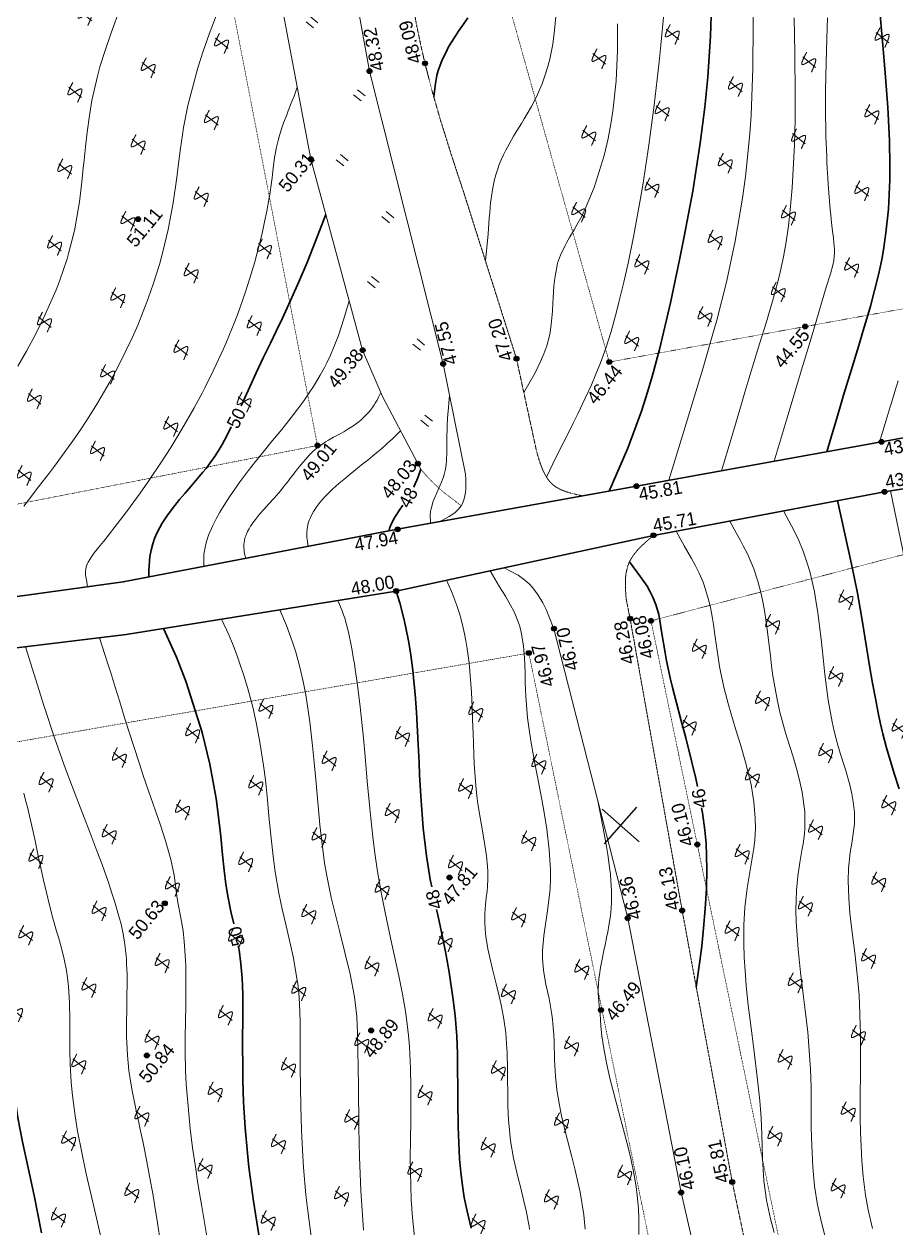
# Model space of a CAD drawing. Header units: millimetres. Extents: x -2893842 to -949497, y -1203244 to 262218.
# Drawn here: x -2200025 to -2146808, y -329815 to -256348 of the extents above; entities that cross this region are included whole.
import ezdxf

# ---------------------------------------------------------------- set-up
doc = ezdxf.new("R2010")
doc.units = ezdxf.units.MM
doc.linetypes.add('g5_05x2', pattern=[3.5, 2.5, -1])
doc.linetypes.add('g5_366', pattern=[0.85, 0.1, -0.75])
doc.layers.get('0').update_dxf_attribs({"lineweight": 5})
for name, color, linetype in [('!!!_ Размеры', 7, 'Continuous'), ('02_сетка', 253, 'Continuous'), ('10_Границы покрытий и угодий', 253, 'Continuous'), ('12_Рельеф', 253, 'Continuous'), ('13_Растительность', 253, 'Continuous'), ('19_Горизонтали', 253, 'Continuous'), ('61_Отметки высоты поверхности', 253, 'Continuous')]:
    doc.layers.add(name, color=color, linetype=linetype)
doc.styles.add('LIKE17', font='d431.shx')
doc.styles.add('LIKE36', font='pragmai.shx')
doc.linetypes.add('g5_085a', pattern='A,0.001,[19,GUGK_2005.shx,S=1,R=180,X=0,Y=0],0.5,[18,GUGK_2005.shx,S=6,R=180,X=0,Y=0],0.5', length=1.001)

# ---------------------------------------------------------------- blocks, each defined once
blk = doc.blocks.new('g5_330')
blk.add_hatch(color=0).paths.add_polyline_path([(-0.15, 0, 1), (0.15, 0, 1)])
at = {"color": 0}
blk.add_circle((0, 0), 0.15, dxfattribs=at)
blk = doc.blocks.new('g5_411')
at = {"color": 0, "linetype": 'Continuous', "lineweight": 15}
for points in [[(0.375, 1), (0.365, 0.998), (0.355, 0.996), (0.346, 0.994), (0.336, 0.991), (0.326, 0.989), (0.316, 0.987), (0.307, 0.985), (0.297, 0.983), (0.287, 0.981), (0.277, 0.979), (0.268, 0.976), (0.258, 0.974), (0.248, 0.972), (0.238, 0.97), (0.228, 0.968), (0.219, 0.966), (0.209, 0.963), (0.199, 0.961), (0.189, 0.959), (0.18, 0.957), (0.17, 0.955), (0.16, 0.952), (0.15, 0.95), (0.141, 0.948), (0.131, 0.946), (0.121, 0.943), (0.111, 0.941), (0.102, 0.939), (0.092, 0.937), (0.082, 0.934), (0.073, 0.932), (0.063, 0.93), (0.053, 0.927), (0.043, 0.925), (0.034, 0.923), (0.024, 0.92), (0.014, 0.918), (0.005, 0.915), (-0.005, 0.913), (-0.015, 0.911), (-0.025, 0.908), (-0.034, 0.906), (-0.044, 0.903), (-0.054, 0.901), (-0.063, 0.898), (-0.073, 0.895), (-0.083, 0.893), (-0.092, 0.89), (-0.102, 0.887), (-0.111, 0.885), (-0.121, 0.882), (-0.131, 0.879), (-0.14, 0.876), (-0.15, 0.873), (-0.159, 0.87), (-0.169, 0.867), (-0.178, 0.864), (-0.188, 0.861), (-0.197, 0.858), (-0.207, 0.855), (-0.216, 0.852), (-0.226, 0.849), (-0.235, 0.845), (-0.245, 0.842), (-0.254, 0.838), (-0.263, 0.834), (-0.272, 0.831), (-0.282, 0.827), (-0.291, 0.823), (-0.3, 0.818), (-0.309, 0.814), (-0.318, 0.809), (-0.327, 0.805), (-0.335, 0.799), (-0.344, 0.794), (-0.352, 0.788), (-0.36, 0.782), (-0.367, 0.775), (-0.374, 0.768), (-0.379, 0.76), (-0.383, 0.75), (-0.385, 0.741), (-0.384, 0.731), (-0.38, 0.721), (-0.375, 0.713), (-0.369, 0.705), (-0.361, 0.698), (-0.354, 0.692), (-0.346, 0.686), (-0.337, 0.681), (-0.329, 0.675), (-0.32, 0.67), (-0.312, 0.665), (-0.303, 0.661), (-0.294, 0.656), (-0.285, 0.652), (-0.276, 0.647), (-0.267, 0.643), (-0.258, 0.639), (-0.249, 0.635), (-0.239, 0.631), (-0.23, 0.627), (-0.221, 0.623), (-0.212, 0.619), (-0.202, 0.616), (-0.193, 0.612), (-0.184, 0.608), (-0.174, 0.605), (-0.165, 0.601), (-0.156, 0.597), (-0.146, 0.594), (-0.137, 0.59), (-0.128, 0.587), (-0.118, 0.584), (-0.109, 0.58), (-0.099, 0.577), (-0.09, 0.573), (-0.081, 0.57), (-0.071, 0.567), (-0.062, 0.563), (-0.052, 0.56), (-0.043, 0.556), (-0.034, 0.553), (-0.024, 0.55), (-0.015, 0.546), (-0.005, 0.543), (0.004, 0.54), (0.013, 0.536), (0.023, 0.533), (0.032, 0.53), (0.042, 0.526), (0.051, 0.523), (0.061, 0.519), (0.07, 0.516), (0.079, 0.513), (0.089, 0.509), (0.098, 0.506), (0.108, 0.502), (0.117, 0.499), (0.126, 0.495), (0.136, 0.492), (0.145, 0.488), (0.154, 0.485), (0.164, 0.481), (0.173, 0.477), (0.182, 0.474), (0.191, 0.47), (0.201, 0.466), (0.21, 0.462), (0.219, 0.458), (0.228, 0.454), (0.238, 0.45), (0.247, 0.446), (0.256, 0.442), (0.265, 0.438), (0.274, 0.433), (0.283, 0.429), (0.292, 0.425), (0.301, 0.42), (0.309, 0.415), (0.318, 0.41), (0.327, 0.405), (0.335, 0.4), (0.343, 0.394), (0.351, 0.388), (0.359, 0.382), (0.367, 0.375), (0.374, 0.368), (0.38, 0.36), (0.385, 0.352), (0.39, 0.343), (0.392, 0.333), (0.392, 0.323), (0.391, 0.313), (0.387, 0.304), (0.382, 0.295), (0.377, 0.287), (0.37, 0.279), (0.363, 0.272), (0.356, 0.266), (0.348, 0.259), (0.34, 0.253), (0.332, 0.248), (0.323, 0.242), (0.315, 0.237), (0.306, 0.232), (0.298, 0.227), (0.289, 0.222), (0.28, 0.217), (0.271, 0.213), (0.262, 0.208), (0.253, 0.204), (0.244, 0.2), (0.235, 0.196), (0.226, 0.192), (0.217, 0.188), (0.207, 0.184), (0.198, 0.18), (0.189, 0.176), (0.179, 0.173), (0.17, 0.169), (0.161, 0.165), (0.151, 0.162), (0.142, 0.158), (0.133, 0.155), (0.123, 0.151), (0.114, 0.148), (0.105, 0.145), (0.095, 0.141), (0.086, 0.138), (0.076, 0.135), (0.067, 0.132), (0.057, 0.129), (0.048, 0.125), (0.038, 0.122), (0.029, 0.119), (0.019, 0.116), (0.01, 0.113), (0, 0.11), (-0.009, 0.107), (-0.019, 0.104), (-0.028, 0.101), (-0.038, 0.098), (-0.048, 0.095), (-0.057, 0.092), (-0.067, 0.089), (-0.076, 0.086), (-0.086, 0.083), (-0.095, 0.08), (-0.105, 0.078), (-0.115, 0.075), (-0.124, 0.072), (-0.134, 0.069), (-0.143, 0.066), (-0.153, 0.063), (-0.162, 0.061), (-0.172, 0.058), (-0.182, 0.055), (-0.191, 0.052), (-0.201, 0.049), (-0.21, 0.047), (-0.22, 0.044), (-0.23, 0.041), (-0.239, 0.038), (-0.249, 0.036), (-0.259, 0.033), (-0.268, 0.03), (-0.278, 0.027), (-0.287, 0.025), (-0.297, 0.022), (-0.307, 0.019), (-0.316, 0.017), (-0.326, 0.014), (-0.336, 0.011), (-0.345, 0.008), (-0.355, 0.006), (-0.364, 0.003), (-0.374, 0), (-0.375, 0)], [(0, 1), (0, 0)]]:
    blk.add_lwpolyline(points, dxfattribs=at)
blk = doc.blocks.new('g5_401')
at = {"color": 0, "lineweight": 20}
for points in [[(-0.2, 0), (-0.2, 0.6)], [(0.2, 0), (0.2, 0.6)]]:
    blk.add_lwpolyline(points, dxfattribs=at)
blk = doc.blocks.new('Топо_07.04.17')
at = {"layer": '02_сетка', "color": 7, "linetype": 'Continuous'}
for p, q in [((-256857, -165610), (-254636, -163594)), ((-254738, -165712), (-256755, -163491))]:
    blk.add_line(p, q, dxfattribs=at)
at = {"layer": '10_Границы покрытий и угодий', "color": 7, "linetype": 'Continuous', "lineweight": 30}
for points in [[(-221660, -145466), (-237451, -146183), (-251763, -147237), (-267753, -148841), (-284436, -149626), (-292712, -149691), (-318479, -151835), (-337097, -153294), (-337907, -153255), (-338742, -153196), (-339329, -153132), (-340019, -153016), (-340564, -152883), (-341045, -152722), (-341535, -152504), (-342009, -152222), (-342342, -151969), (-342798, -151537), (-343180, -151082), (-343568, -150515), (-343947, -149824), (-344269, -149079), (-344514, -148351)], [(-221876, -142103), (-237298, -143130), (-252464, -144134), (-267241, -145108), (-284245, -146411), (-293315, -146618)]]:
    blk.add_lwpolyline(points, dxfattribs=at)
at = {"layer": '10_Границы покрытий и угодий', "linetype": 'g5_05x2', "lineweight": 20}
for points in [[(-262761, -112739), (-262608, -114858), (-262484, -116130), (-262379, -117041), (-262138, -118762), (-261846, -120500), (-261381, -122914), (-260959, -124920), (-258861, -135576), (-258275, -141378), (-258136, -142107), (-258036, -142493), (-257930, -142801), (-257810, -143064), (-257600, -143384), (-257375, -143612), (-257072, -143826), (-256779, -143981), (-256485, -144108), (-256132, -144239), (-255797, -144353)], [(-251763, -147237), (-252252, -147566), (-252618, -147837), (-252854, -148035), (-253121, -148299), (-253382, -148631), (-253543, -148918), (-253706, -149394), (-253776, -149742), (-253827, -150185), (-253862, -150882), (-253759, -152123), (-252609, -170178), (-251437, -186988), (-249670, -205351), (-248135, -223214), (-246513, -240591)]]:
    blk.add_lwpolyline(points, dxfattribs=at)
at = {"layer": '10_Границы покрытий и угодий', "linetype": 'g5_366', "lineweight": 20}
for points in [[(-253256, -136421), (-257289, -111615), (-257226, -84968), (-249683, -84247), (-251516, -65183), (-261796, -65589), (-262936, -17292), (-244466, -16022), (-244810, -12981), (-203656, -10152), (-197276, -107357), (-175782, -131278)], [(-345657, -36828), (-325744, -34244), (-300435, -54263), (-277517, -63033), (-271528, -139475), (-337307, -144745)], [(-174336, -145933), (-156083, -149688), (-154733, -291240), (-240042, -288547), (-252506, -152400), (-201799, -145066)]]:
    blk.add_lwpolyline(points, close=True, dxfattribs=at)
at = {"layer": '10_Границы покрытий и угодий', "linetype": 'Continuous', "lineweight": 20}
for points in [[(-269420, -59242), (-269018, -80769), (-267050, -98520), (-265796, -117128), (-263341, -135383), (-262736, -142225), (-262762, -142555), (-262791, -142840), (-262834, -143137), (-262876, -143346), (-262931, -143549), (-262988, -143710), (-263099, -143942), (-263223, -144122), (-263402, -144305), (-263516, -144394), (-263645, -144481), (-263792, -144566), (-264031, -144683), (-264313, -144801), (-264507, -144875), (-264683, -144940)], [(-261041, -148167), (-260676, -148415), (-260255, -148724), (-259962, -148973), (-259642, -149312), (-259444, -149578), (-259164, -150060), (-258941, -150567), (-258791, -150987), (-258661, -151409), (-258443, -152210), (-255963, -170274), (-254610, -187271), (-252556, -205356), (-251016, -223339), (-249430, -240376), (-247979, -257793)]]:
    blk.add_lwpolyline(points, dxfattribs=at)
at = {"layer": '10_Границы покрытий и угодий', "linetype": 'g5_366', "lineweight": 20}
blk.add_lwpolyline([(-265423, -141622), (-265068, -142154), (-264752, -142549), (-264224, -143151), (-263755, -143593), (-263223, -144122)], dxfattribs=at)
at = {"layer": '10_Границы покрытий и угодий', "color": 7, "linetype": 'g5_366', "lineweight": 20}
blk.add_lwpolyline([(-330321, -287849), (-350719, -184339), (-335483, -157948), (-260135, -153513), (-248052, -288537)], close=True, dxfattribs=at)
at = {"layer": '12_Рельеф', "linetype": 'g5_085a', "lineweight": 20}
blk.add_lwpolyline([(-265423, -141622), (-267249, -136947), (-268132, -133999), (-269958, -122061), (-271165, -105647), (-272491, -89138), (-273580, -74040), (-274668, -58052), (-275000, -57060), (-275567, -56155), (-276355, -55260), (-277637, -54400)], dxfattribs=at)
at = {"layer": '19_Горизонтали', "linetype": 'Continuous', "lineweight": 20}
for points in [[(-237428, -143139), (-236870, -141847), (-236528, -141065), (-236400, -140773), (-236138, -140175), (-235862, -139544)], [(-247192, -143785), (-246398, -141920), (-245525, -139865), (-245235, -139182), (-244901, -138404), (-244599, -137702), (-243982, -136287), (-243472, -135129), (-242929, -133861), (-242502, -132788), (-242266, -132142), (-241966, -131232), (-241708, -130355), (-241455, -129387), (-241236, -128445), (-240965, -127118), (-240532, -124529), (-240323, -122991), (-240150, -121546), (-239879, -118921), (-239681, -116812)], [(-237647, -117044), (-237844, -118319), (-238049, -119743), (-238273, -121471), (-238385, -122443), (-238562, -124241), (-238625, -125017), (-238657, -125456), (-238681, -125802), (-238704, -126182), (-238736, -126762), (-238754, -127143), (-238775, -127666), (-238791, -128178), (-238803, -128689), (-238808, -129046), (-238813, -129689), (-238811, -130161), (-238809, -130428), (-238811, -130754), (-238816, -130924), (-238827, -131126), (-238851, -131364), (-238887, -131593), (-238936, -131807), (-239024, -132080), (-239235, -132584), (-239577, -133376), (-240407, -135305), (-240939, -136548), (-241739, -138420), (-242766, -140827), (-243937, -143569)], [(-257855, -142966), (-257120, -141814), (-256607, -141027), (-256321, -140590), (-255855, -139872), (-255495, -139310), (-254961, -138454), (-254495, -137673), (-254153, -137071), (-253794, -136405), (-253375, -135561), (-252935, -134578), (-252475, -133435), (-252254, -132853), (-251828, -131686), (-251436, -130556), (-250922, -128988), (-250266, -126826), (-250007, -125921), (-249682, -124740), (-249369, -123551), (-248773, -121155), (-248175, -118561), (-247953, -117554), (-247552, -115677)], [(-241994, -114805), (-242216, -116940), (-242530, -119595), (-242961, -122440), (-243161, -123522), (-243543, -125344), (-243722, -126109), (-244048, -127403), (-244782, -129954), (-244782, -129954), (-245595, -132379), (-246444, -134612), (-246884, -135697), (-247638, -137485), (-248915, -140430), (-250447, -144000)], [(-260068, -129442), (-259840, -128414), (-259726, -127829), (-259543, -126849), (-259482, -126544), (-259415, -126222), (-259353, -125942), (-259264, -125577), (-259156, -125181), (-258982, -124643), (-258850, -124297), (-258696, -123944), (-258567, -123685), (-258421, -123418), (-258243, -123122), (-258069, -122855), (-257833, -122515), (-257504, -122071), (-257267, -121762), (-256947, -121352), (-256744, -121090), (-256519, -120796), (-256222, -120392), (-255879, -119885), (-255420, -119090), (-255162, -118563), (-254954, -118081), (-254786, -117643), (-254618, -117150), (-254499, -116760), (-254327, -116109), (-254116, -115116)], [(-250433, -115962), (-250617, -117576), (-250911, -119414), (-251312, -121234), (-251517, -121993), (-251786, -122864), (-252144, -123868), (-252974, -125735), (-253581, -126829), (-253925, -127376), (-254273, -127885), (-254470, -128156), (-254780, -128566), (-255031, -128903), (-255139, -129054), (-255486, -129609), (-255707, -130080), (-255986, -130955), (-256094, -131435), (-256221, -132131), (-256276, -132465), (-256358, -132945), (-256393, -133138), (-256516, -133735), (-256640, -134209), (-256680, -134341), (-256936, -135013), (-257164, -135479), (-257416, -135924), (-257828, -136559), (-258649, -137675)], [(-280702, -112027), (-280999, -112608), (-281210, -113033), (-281694, -114052), (-282118, -115022), (-282337, -115570), (-282838, -117010), (-283091, -117893), (-283341, -118884), (-283543, -119763), (-283720, -120567), (-283819, -121022), (-283965, -121683), (-284128, -122388), (-284293, -123060), (-284542, -123978), (-284753, -124664), (-284864, -124993), (-285298, -126128), (-285427, -126432), (-285765, -127167), (-286155, -127942), (-286310, -128232), (-286804, -129105), (-287133, -129650), (-287312, -129936), (-287773, -130647), (-288044, -131050), (-288354, -131500), (-288534, -131755), (-289146, -132601)], [(-289744, -141138), (-289459, -140817), (-288731, -140057), (-287973, -139286), (-287616, -138914), (-287120, -138384), (-286442, -137634), (-285845, -136946), (-285349, -136353), (-284699, -135542), (-284236, -134937), (-283715, -134228), (-283176, -133458), (-282491, -132417), (-282006, -131629), (-281601, -130935), (-280989, -129807), (-280749, -129335), (-280377, -128564), (-279868, -127413), (-279566, -126665), (-279091, -125356), (-278601, -123761), (-278215, -122262), (-278050, -121575), (-277789, -120503), (-277584, -119713), (-277462, -119275), (-277051, -117971), (-276177, -115743), (-275743, -114781), (-275266, -113790), (-274563, -112408)], [(-270285, -117606), (-270545, -118127), (-270692, -118410), (-270759, -118537), (-270994, -118977), (-271117, -119211), (-271334, -119632), (-271500, -119969), (-271704, -120420), (-271819, -120700), (-271993, -121189), (-272032, -121316), (-272145, -121724), (-272338, -122529), (-272434, -122927), (-272544, -123358), (-272658, -123780), (-272752, -124115), (-272989, -124912), (-273193, -125548), (-273357, -126036), (-273482, -126392), (-274058, -127897), (-274471, -128873), (-274854, -129717), (-275488, -131007), (-275688, -131391), (-276383, -132654), (-276564, -132967), (-277283, -134154), (-277938, -135165), (-278170, -135511), (-278743, -136335), (-279640, -137557), (-280438, -138582), (-281090, -139384), (-282066, -140528), (-282618, -141150), (-283574, -142188), (-284187, -142829), (-284910, -143565), (-285032, -143687), (-285173, -143827), (-285394, -144045), (-285595, -144242), (-285800, -144446), (-285951, -144605), (-286054, -144723), (-286126, -144812), (-286240, -144970), (-286288, -145048), (-286387, -145249), (-286433, -145383), (-286459, -145493), (-286472, -145582), (-286481, -145748), (-286480, -145849), (-286469, -146035), (-286444, -146462)], [(-279252, -146029), (-279228, -145772), (-279162, -145297), (-279111, -145077), (-279015, -144766), (-278895, -144466), (-278755, -144171), (-278433, -143613), (-278178, -143227), (-277908, -142850), (-277596, -142440), (-277222, -141979), (-276848, -141546), (-276540, -141205), (-275899, -140531), (-275391, -140020), (-274971, -139607), (-274686, -139330), (-274326, -138981), (-273589, -138262), (-272770, -137437), (-272397, -137043), (-272048, -136662), (-271622, -136172), (-271367, -135864), (-271153, -135594), (-270881, -135233), (-270571, -134793), (-270400, -134534), (-270120, -134081), (-269881, -133666), (-269499, -132941), (-269049, -131981), (-268604, -130913)], [(-267327, -136688), (-267421, -136854), (-267493, -136970), (-267596, -137126), (-267648, -137198), (-267731, -137307), (-267783, -137373), (-267853, -137457), (-267929, -137542), (-268077, -137698), (-268208, -137824), (-268472, -138048), (-268536, -138098), (-268716, -138227), (-268838, -138308), (-269001, -138408), (-269240, -138538), (-269500, -138665), (-269843, -138816), (-270078, -138913), (-270321, -139012), (-270506, -139088), (-270821, -139224), (-271010, -139312), (-271287, -139456), (-271470, -139563), (-271669, -139693), (-271866, -139834), (-272072, -139995), (-272352, -140233), (-272517, -140384), (-272896, -140752), (-273110, -140970), (-273233, -141097), (-273389, -141258), (-273534, -141408), (-273872, -141753), (-274067, -141945), (-274359, -142222), (-274514, -142362), (-274875, -142680), (-275225, -142987), (-275511, -143246), (-275729, -143455), (-275798, -143525), (-275981, -143720), (-276060, -143810), (-276144, -143912), (-276250, -144050), (-276299, -144119), (-276361, -144213), (-276416, -144303), (-276494, -144449), (-276538, -144544), (-276595, -144691), (-276619, -144767), (-276660, -144933), (-276681, -145068), (-276688, -145133), (-276696, -145322), (-276694, -145410), (-276688, -145514), (-276678, -145620), (-276647, -145829)], [(-265201, -144974), (-265196, -144802), (-265177, -144577), (-265162, -144466), (-265118, -144251), (-265073, -144096), (-264961, -143803), (-264917, -143707), (-264800, -143477), (-264621, -143163), (-264489, -142940), (-264356, -142715), (-264267, -142557), (-264180, -142394), (-264103, -142236), (-264047, -142109), (-263983, -141945), (-263931, -141790), (-263855, -141509), (-263811, -141302), (-263778, -141114), (-263747, -140903), (-263714, -140646), (-263662, -140185), (-263642, -140016), (-263613, -139785), (-263563, -139426), (-263526, -139185), (-263446, -138709), (-263366, -138275), (-263330, -138089), (-263264, -137770), (-263224, -137583), (-263169, -137335)], [(-272785, -145533), (-272802, -145238), (-272805, -145091), (-272803, -144991), (-272791, -144816), (-272775, -144683), (-272735, -144473), (-272658, -144216), (-272619, -144116), (-272543, -143952), (-272477, -143828), (-272398, -143696), (-272232, -143457), (-271985, -143163), (-271776, -142947), (-271620, -142799), (-271482, -142677), (-271232, -142469), (-270897, -142213), (-270489, -141924), (-270171, -141711), (-270009, -141606), (-269744, -141436), (-269259, -141131), (-268873, -140890), (-268570, -140700), (-268268, -140509), (-267863, -140243), (-267647, -140096), (-267354, -139890), (-267260, -139822), (-266934, -139577), (-266818, -139488), (-266390, -139146)], [(-237077, -146166), (-236703, -150357)], [(-247037, -146889), (-246727, -147649), (-246524, -148140), (-246389, -148478), (-246193, -149002), (-245909, -149964), (-245752, -150730), (-245640, -151529), (-245602, -151913), (-245557, -152551), (-245532, -153136), (-245517, -153701), (-245506, -154877), (-245504, -155353), (-245498, -155964), (-245485, -156572), (-245468, -157032), (-245393, -158141), (-245315, -158824), (-245225, -159430), (-245108, -160112), (-244946, -160982), (-244826, -161632), (-244702, -162355), (-244597, -163084), (-244522, -163821), (-244497, -164279), (-244498, -165038), (-244556, -165720), (-244606, -166053), (-244669, -166373), (-244819, -166978), (-244894, -167245), (-245140, -168083), (-245356, -168898), (-245528, -169732), (-245628, -170359), (-245702, -170942), (-245769, -171657), (-245847, -173324), (-245856, -174743), (-245840, -176078), (-245827, -177060), (-245823, -178422), (-245913, -180683), (-246008, -181782), (-246173, -183342), (-246261, -184165), (-246330, -184862), (-246456, -186646), (-246475, -187812), (-246424, -188966), (-246372, -189513), (-246283, -190224), (-246120, -191339)], [(-243255, -190776), (-243387, -189613), (-243443, -188703), (-243460, -187544), (-243436, -186593), (-243319, -184840), (-243237, -183988), (-243146, -183152), (-242857, -180763), (-242743, -179797), (-242635, -178792), (-242598, -178417), (-242598, -178417), (-242532, -177646), (-242461, -176535), (-242431, -175664), (-242425, -174684), (-242433, -173943), (-242455, -172520), (-242453, -171503), (-242422, -170579), (-242422, -170579), (-242332, -169507), (-242227, -168781), (-242019, -167819), (-241859, -167255), (-241627, -166409), (-241565, -166112), (-241486, -165428), (-241482, -164760), (-241515, -164270), (-241582, -163712), (-241742, -162760), (-241939, -161730), (-242056, -161069), (-242157, -160353), (-242218, -159774), (-242302, -158427), (-242328, -156844), (-242323, -155829), (-242315, -154679), (-242330, -153066), (-242361, -152306), (-242397, -151775), (-242458, -151133), (-242541, -150496), (-242643, -149908), (-242795, -149220), (-242982, -148555), (-243087, -148236), (-243324, -147602), (-243708, -146643)], [(-249243, -190344), (-249372, -189477), (-249493, -188323), (-249516, -187132), (-249430, -185749), (-249306, -184308), (-249246, -183298), (-249213, -182253), (-249202, -180973), (-249220, -179086), (-249233, -178267), (-249246, -177156), (-249249, -176384), (-249237, -175182), (-249208, -174280), (-249162, -173450), (-249091, -172587), (-248958, -171481), (-248783, -170439), (-248516, -169266), (-248516, -169266), (-248175, -168075), (-247842, -166895), (-247722, -166386), (-247604, -165718), (-247538, -165087), (-247511, -164093), (-247568, -163038), (-247643, -162344), (-247743, -161631), (-247932, -160511), (-248115, -159527), (-248383, -158029), (-248546, -156920), (-248644, -155960), (-248665, -155647), (-248691, -155063), (-248722, -153832), (-248744, -153057), (-248762, -152673), (-248784, -152330), (-248821, -151906), (-248879, -151435), (-248977, -150867), (-249083, -150420), (-249257, -149845), (-249443, -149337), (-249624, -148889), (-249969, -148083), (-250365, -147134)], [(-260686, -188845), (-260667, -187951), (-260737, -186557), (-260789, -186013), (-260886, -185189), (-260999, -184351), (-261142, -183325), (-261250, -182499), (-261329, -181808), (-261390, -181136), (-261439, -180188), (-261437, -179349), (-261379, -178375), (-261279, -177222), (-261249, -176808), (-261226, -176378), (-261216, -175892), (-261220, -175596), (-261289, -174609), (-261376, -173724), (-261431, -172843), (-261416, -172158), (-261356, -171638), (-261177, -170762), (-260879, -169663), (-260773, -169280), (-260537, -168297), (-260470, -167937), (-260385, -167375), (-260322, -166802), (-260254, -165582), (-260261, -164306), (-260300, -163407), (-260359, -162490), (-260425, -161619), (-260541, -160123), (-260614, -158968), (-260642, -158302), (-260658, -157425), (-260620, -156099), (-260558, -155291), (-260502, -154667), (-260463, -154198), (-260434, -153764), (-260413, -153064), (-260459, -152179), (-260517, -151778), (-260591, -151432), (-260749, -150909), (-260910, -150486), (-261163, -149909), (-261455, -149287), (-261905, -148254)], [(-264638, -148528), (-264515, -148902), (-264403, -149259), (-264296, -149635), (-264172, -150136), (-264069, -150646), (-264007, -151011), (-263936, -151543), (-263898, -151911), (-263865, -152337), (-263840, -152830), (-263825, -153705), (-263885, -155500), (-263946, -156415), (-264005, -157182), (-264071, -158001), (-264116, -158572), (-264170, -159317), (-264204, -159861), (-264204, -159861), (-264258, -161181), (-264264, -161805), (-264257, -162301), (-264222, -163147), (-264161, -164092), (-264123, -164737), (-264103, -165250), (-264098, -165511), (-264108, -166168), (-264126, -166475), (-264173, -166929), (-264247, -167385), (-264304, -167657), (-264402, -168064), (-264498, -168463), (-264603, -169016), (-264667, -169591), (-264684, -169910), (-264690, -170252), (-264686, -170537), (-264654, -171163), (-264595, -171803), (-264520, -172423), (-264394, -173355), (-264282, -174208), (-264223, -174749), (-264166, -175534), (-264153, -176383), (-264173, -177032), (-264209, -177614), (-264291, -178554), (-264371, -179336), (-264432, -179926), (-264518, -180835), (-264577, -181702), (-264598, -182296), (-264596, -182968), (-264531, -184037), (-264466, -184667), (-264402, -185195), (-264311, -185901), (-264207, -186711), (-264139, -187316), (-264062, -188267), (-264052, -188477)]]:
    blk.add_lwpolyline(points, dxfattribs=at)
at = {"layer": '19_Горизонтали', "linetype": 'Continuous', "lineweight": 30}
for points in [[(-259457, -114574), (-259782, -114936), (-260124, -115326), (-260369, -115616), (-260832, -116211), (-260941, -116364), (-261345, -117004), (-261619, -117557), (-261738, -117861), (-261883, -118341), (-262076, -119127)], [(-243521, -106727), (-243880, -109251), (-244269, -112572), (-244689, -116122), (-244873, -117363), (-245317, -119821), (-245707, -121633), (-246231, -123784), (-247016, -126634), (-247841, -129333), (-248286, -130710), (-249144, -133256), (-250131, -136002), (-250758, -137600), (-251137, -138503), (-251639, -139625), (-252715, -141773), (-254146, -144244)], [(-240683, -143354), (-240316, -142497), (-239846, -141394), (-239561, -140726), (-239273, -140051), (-238654, -138606), (-238014, -137129), (-237637, -136257), (-237257, -135362), (-237034, -134820), (-236671, -133905), (-236301, -132896), (-235995, -131969), (-235815, -131361), (-235587, -130494), (-235276, -129065), (-234990, -127310), (-234883, -126449), (-234735, -124918), (-234608, -122907), (-234537, -121057), (-234498, -119567), (-234467, -118159), (-234433, -116772)], [(-275889, -136545), (-275737, -136290), (-275234, -135445), (-274749, -134654), (-274183, -133747), (-273674, -132941), (-273241, -132252), (-272776, -131508), (-272059, -130331), (-271524, -129418), (-270895, -128297), (-270232, -127070), (-269428, -125524)], [(-282667, -146291), (-282617, -145898), (-282574, -145635), (-282509, -145307), (-282448, -145054), (-282338, -144686), (-282187, -144296), (-282043, -143997), (-281842, -143646), (-281655, -143363), (-281475, -143120), (-281150, -142724), (-281037, -142597), (-280590, -142127), (-280257, -141802), (-279899, -141465), (-279625, -141212), (-279376, -140983), (-279025, -140657), (-278655, -140303), (-278444, -140093), (-278154, -139792), (-277846, -139447), (-277594, -139141), (-277377, -138861), (-277294, -138749), (-276948, -138258), (-276625, -137755)], [(-265975, -142659), (-265939, -142603), (-265855, -142466), (-265738, -142262), (-265630, -142063), (-265423, -141622)], [(-267793, -145151), (-267720, -144999), (-267614, -144787), (-267509, -144614), (-267372, -144417), (-267239, -144246), (-267014, -143978), (-266758, -143688)], [(-238607, -164289), (-238806, -163339), (-239097, -161712), (-239216, -160848), (-239296, -160147), (-239357, -159541), (-239423, -158758), (-239496, -157700), (-239555, -156635), (-239661, -154448), (-239707, -153566), (-239798, -152142), (-239870, -151227), (-239948, -150335), (-240359, -146397)], [(-250821, -162764), (-250871, -162264), (-251005, -161167), (-251207, -159736), (-251378, -158586), (-251529, -157542), (-251656, -156589), (-251729, -155979), (-251835, -154925), (-251873, -154430), (-251935, -153120), (-251963, -152443), (-251995, -152059), (-252080, -151512), (-252080, -151512), (-252225, -150982), (-252369, -150597), (-252509, -150278), (-252830, -149655), (-253409, -148679)]]:
    blk.add_lwpolyline(points, dxfattribs=at)
at = {"layer": '19_Горизонтали', "color": 252, "linetype": 'Continuous', "lineweight": 20}
for points in [[(-271080, -188124), (-271081, -186935), (-271033, -185850), (-270889, -184150), (-270788, -183239), (-270670, -182285), (-270502, -180969), (-270340, -179655), (-270265, -178974), (-270162, -177888), (-270079, -176554), (-270060, -175875), (-270060, -175178), (-270083, -174372), (-270146, -173319), (-270240, -172199), (-270438, -170229), (-270635, -168254), (-270728, -167127), (-270809, -165711), (-270844, -164581), (-270855, -163585), (-270852, -162430), (-270845, -161819), (-270812, -160169), (-270776, -158667), (-270752, -157545), (-270733, -155606), (-270750, -154113), (-270774, -153310), (-270788, -152970), (-270809, -152555), (-270833, -152140), (-270871, -151606), (-270896, -151327), (-270929, -151009), (-270980, -150612), (-271059, -150133), (-271103, -149915), (-271160, -149663), (-271349, -149010)], [(-290620, -149675), (-289893, -153428), (-289495, -155381), (-289040, -157338), (-288556, -159220), (-288234, -160436), (-287993, -161348), (-287689, -162530), (-287475, -163403), (-287378, -163815), (-287229, -164471), (-287061, -165262), (-286963, -165762), (-286793, -166724), (-286743, -167071), (-286678, -167641), (-286642, -168247), (-286643, -169104), (-286651, -169301), (-286669, -169629), (-286712, -170192), (-286771, -170766), (-286873, -171605), (-286873, -171605), (-286954, -172228), (-287085, -173244), (-287148, -173802), (-287175, -174077), (-287199, -174340), (-287230, -174767), (-287248, -175117), (-287257, -175403), (-287260, -175593), (-287259, -176088), (-287244, -176587), (-287231, -176863), (-287201, -177339), (-287127, -178233), (-287075, -178775), (-287032, -179200), (-286978, -179729), (-286908, -180457), (-286852, -181078), (-286733, -182626), (-286659, -183814), (-286629, -184369), (-286579, -185505), (-286550, -186332)], [(-283651, -187054), (-283783, -184816), (-283854, -183402), (-283895, -182380), (-283928, -181195), (-283941, -180005), (-283906, -177967), (-283876, -177293), (-283825, -176466), (-283723, -175308), (-283617, -174384), (-283505, -173528), (-283362, -172467), (-283282, -171849), (-283155, -170764), (-283095, -170115), (-283049, -169462), (-283018, -168624), (-283021, -167981), (-283061, -167177), (-283148, -166216), (-283155, -165675), (-283178, -164537), (-283272, -163570), (-283458, -162403), (-283658, -161417), (-283863, -160512), (-284156, -159248), (-284370, -158279), (-284521, -157561), (-284753, -156409), (-285068, -154777), (-285282, -153647), (-285456, -152727), (-285615, -151899), (-285750, -151214), (-286073, -149639)], [(-277340, -187568), (-277386, -185822), (-277386, -184823), (-277342, -183157), (-277289, -182099), (-277206, -180868), (-277088, -179450), (-276851, -177062), (-276735, -175995), (-276662, -175343), (-276550, -174305), (-276496, -173723), (-276435, -172791), (-276421, -172151), (-276509, -170389), (-276594, -169575), (-276739, -168387), (-276864, -167341), (-276959, -166359), (-277030, -165040), (-277045, -164262), (-277039, -162778), (-277018, -161623), (-276998, -160607), (-276987, -159391), (-276997, -158516), (-277056, -157058), (-277140, -155961), (-277245, -154980), (-277309, -154492), (-277436, -153669), (-277573, -152916), (-277742, -152115), (-277844, -151684), (-278049, -150903), (-278210, -150352), (-278540, -149348)], [(-274944, -149179), (-274637, -150169), (-274384, -151220), (-274263, -151854), (-274133, -152705), (-274023, -153676), (-273958, -154517), (-273894, -156168), (-273889, -157654), (-273906, -158678), (-273931, -159723), (-273973, -161326), (-273993, -162490), (-273965, -164854), (-273926, -165628), (-273809, -166979), (-273535, -169063), (-273181, -171762), (-273078, -173153), (-273069, -174362), (-273132, -175360), (-273441, -178573), (-273706, -181134), (-273874, -182915), (-274030, -184941), (-274137, -187374)], [(-290094, -186160), (-290362, -183806), (-290560, -182051), (-290791, -179409), (-290839, -178452), (-290862, -177206), (-290849, -176404), (-290788, -175269), (-290713, -174451), (-290603, -173485), (-290497, -172570), (-290402, -171585), (-290375, -171206), (-290347, -170574), (-290345, -170030), (-290361, -169592), (-290434, -168769), (-290546, -167968), (-290622, -167503), (-290686, -167130), (-290824, -166317), (-290946, -165503), (-291046, -164717), (-291131, -163955), (-291201, -163275), (-291273, -162529), (-291381, -161406), (-291508, -160210), (-291606, -159417), (-291668, -158967), (-291732, -158543)], [(-257455, -189528), (-257350, -188560), (-257311, -187971), (-257294, -187136), (-257304, -186621), (-257359, -185670), (-257436, -184861), (-257527, -184102), (-257639, -183296), (-257800, -182218), (-257955, -181196), (-258035, -180639), (-258139, -179846), (-258241, -178901), (-258306, -178005), (-258332, -177224), (-258328, -176638), (-258313, -176215), (-258294, -175916), (-258291, -175366), (-258294, -175114), (-258285, -174865), (-258267, -174635), (-258237, -174384), (-258185, -174057), (-258120, -173740), (-258066, -173508), (-257952, -173084), (-257797, -172575), (-257632, -172070), (-257492, -171651), (-257413, -171415), (-257341, -171193), (-257271, -170974), (-257155, -170591), (-257060, -170245), (-256999, -169998), (-256950, -169782), (-256903, -169543), (-256842, -169178), (-256782, -168710), (-256760, -168477), (-256737, -168180), (-256723, -167913), (-256710, -167486), (-256707, -167220), (-256713, -166741), (-256728, -166279), (-256762, -165656), (-256837, -164648), (-256984, -162836)]]:
    blk.add_lwpolyline(points, dxfattribs=at)
at = {"layer": '19_Горизонтали', "color": 252, "linetype": 'Continuous', "lineweight": 30}
for points in [[(-267636, -167023), (-267675, -166573), (-267744, -165106), (-267745, -163401), (-267721, -162562), (-267671, -161430), (-267596, -160144), (-267549, -159401), (-267477, -158302), (-267363, -156320), (-267339, -155779), (-267319, -155214), (-267302, -154420), (-267298, -153761), (-267313, -152834), (-267347, -152049), (-267425, -151031), (-267476, -150556), (-267614, -149585), (-267753, -148841)], [(-282135, -149518), (-281541, -151336), (-281130, -152864), (-280562, -155678), (-280498, -156091), (-280256, -158062), (-280109, -160190), (-280077, -161319), (-280076, -162526), (-280094, -163652), (-280103, -164580), (-280093, -165450), (-280054, -166287), (-279979, -167134), (-279897, -167904)], [(-252277, -174935), (-251917, -173506), (-251670, -172481), (-251428, -171403), (-251193, -170242), (-250982, -169014), (-250827, -167865), (-250746, -167016), (-250700, -166285), (-250680, -165469), (-250701, -164403), (-250722, -164087)]]:
    blk.add_lwpolyline(points, dxfattribs=at)
at = {"layer": '19_Горизонтали', "color": 42, "linetype": 'Continuous', "lineweight": 30}
for points in [[(-267584, -187992), (-267717, -186940), (-267795, -186082), (-267834, -185202), (-267838, -184529), (-267817, -183709), (-267683, -181757), (-267524, -180202), (-267430, -179344), (-267315, -178262), (-267227, -177333), (-267148, -176253), (-267100, -174978), (-267100, -174012), (-267164, -172316), (-267245, -171151), (-267370, -169733), (-267475, -168675), (-267500, -168429)], [(-279772, -169276), (-279754, -169517), (-279737, -170374), (-279764, -171256), (-279834, -172232), (-279953, -173369), (-280192, -175326), (-280338, -176645), (-280416, -177457), (-280522, -178792), (-280607, -180352), (-280646, -181895), (-280648, -182765), (-280638, -183497), (-280601, -184857), (-280508, -186936)], [(-293674, -185324), (-293863, -182996), (-294044, -181294), (-294207, -179666), (-294318, -178187), (-294364, -176830), (-294355, -175929), (-294322, -175248), (-294222, -174091), (-294135, -173217), (-294043, -171542), (-294043, -171542), (-294102, -170624)]]:
    blk.add_lwpolyline(points, dxfattribs=at)
at = {"layer": '13_Растительность', "linetype": 'Continuous', "lineweight": 20, "xscale": 999.9999999999995, "yscale": 999.9999999999995, "zscale": 999.9999999999995, "rotation": 43.98139083737546}
for name, p in [('g5_411', (-282300, -112174, -67200)), ('g5_411', (-274214, -114793, -67200)), ('g5_401', (-268745, -113990, -67200)), ('g5_411', (-278828, -115771, -67200)), ('g5_411', (-283442, -116750, -67200)), ('g5_411', (-246814, -117350, -67200)), ('g5_411', (-251428, -118329, -67200)), ('g5_401', (-266370, -118745, -67200)), ('g5_411', (-234113, -118990, -67200)), ('g5_411', (-275356, -119369, -67200)), ('g5_411', (-238728, -119969, -67200)), ('g5_411', (-279970, -120348, -67200)), ('g5_411', (-284585, -121327, -67200)), ('g5_411', (-243342, -120948, -67200)), ('g5_411', (-247956, -121926, -67200)), ('g5_411', (-252571, -122905, -67200)), ('g5_401', (-267861, -122564, -67200)), ('g5_411', (-235255, -123567, -67200)), ('g5_411', (-276498, -123946, -67200)), ('g5_411', (-281113, -124925, -67200)), ('g5_411', (-239870, -124545, -67200)), ('g5_411', (-244484, -125524, -67200)), ('g5_411', (-285727, -125903, -67200)), ('g5_411', (-249098, -126503, -67200)), ('g5_401', (-265484, -126333, -67200)), ('g5_411', (-273026, -127544, -67200)), ('g5_411', (-253713, -127482, -67200)), ('g5_411', (-277640, -128522, -67200)), ('g5_411', (-236398, -128143, -67200)), ('g5_411', (-282255, -129501, -67200)), ('g5_411', (-241012, -129122, -67200)), ('g5_411', (-245626, -130101, -67200)), ('g5_411', (-286869, -130480, -67200)), ('g5_401', (-266806, -130162, -67200)), ('g5_411', (-250241, -131080, -67200)), ('g5_411', (-274168, -132120, -67200)), ('g5_411', (-278783, -133099, -67200)), ('g5_411', (-237540, -132720, -67200)), ('g5_411', (-242154, -133699, -67200)), ('g5_411', (-283397, -134078, -67200)), ('g5_401', (-264482, -134269, -67200)), ('g5_411', (-246769, -134677, -67200)), ('g5_411', (-288011, -135057, -67200)), ('g5_411', (-251383, -135656, -67200)), ('g5_411', (-275310, -136697, -67200)), ('g5_411', (-279925, -137676, -67200)), ('g5_411', (-284539, -138654, -67200)), ('g5_411', (-289153, -139633, -67200)), ('g5_401', (-264524, -138939, -67200))]:
    blk.add_blockref(name, p, dxfattribs=at)
at = {"layer": '13_Растительность', "color": 7, "linetype": 'Continuous', "lineweight": 20, "xscale": 999.9999999999995, "yscale": 999.9999999999995, "zscale": 999.9999999999995, "rotation": 43.98139083737546}
for p in [(-240169, -152826, -67200), (-244784, -153805, -67200), (-249398, -154783, -67200), (-276095, -155441, -652300), (-280709, -156420, -652300), (-285323, -157399, -652300), (-263394, -157082, -652300), (-241311, -157403, -67200), (-268008, -158060, -652300), (-289938, -158378, -652300), (-245926, -158381, -67200), (-272623, -159039, -652300), (-250540, -159360, -67200), (-277237, -160018, -652300), (-281851, -160997, -652300), (-259922, -160679, -652300), (-237839, -161000, -67200), (-264536, -161658, -652300), (-286466, -161975, -652300), (-242454, -161979, -67200), (-291080, -162954, -652300), (-269151, -162637, -652300), (-247068, -162958, -67200), (-273765, -163616, -652300), (-278379, -164594, -652300), (-261064, -165256, -652300), (-282994, -165573, -652300), (-265678, -166235, -652300), (-238982, -165577, -67200), (-287608, -166552, -652300), (-243596, -166556, -67200), (-292222, -167531, -652300), (-270293, -167214, -652300), (-248210, -167535, -67200), (-274907, -168192, -652300), (-279521, -169171, -652300), (-262206, -169833, -652300), (-284136, -170150, -652300), (-240124, -170154, -67200), (-288750, -171129, -652300), (-266821, -170811, -652300), (-244738, -171132, -67200), (-293364, -172107, -652300), (-271435, -171790, -652300), (-249352, -172111, -67200), (-276049, -172769, -652300), (-258734, -173430, -652300), (-280664, -173748, -652300), (-285278, -174726, -652300), (-263349, -174409, -652300), (-241266, -174730, -67200), (-289892, -175705, -652300), (-267963, -175388, -652300), (-245880, -175709, -67200), (-272577, -176367, -652300), (-277191, -177346, -652300), (-259876, -178007, -652300), (-281806, -178324, -652300), (-286420, -179303, -652300), (-264491, -178986, -652300), (-242408, -179307, -67200), (-269105, -179965, -652300), (-291034, -180282, -652300), (-273719, -180943, -652300), (-247022, -180286, -67200), (-278334, -181922, -652300), (-282948, -182901, -652300), (-261019, -182584, -652300), (-287562, -183880, -652300), (-265633, -183562, -652300), (-243550, -183883, -67200), (-270247, -184541, -652300), (-292177, -184858, -652300), (-248165, -184862, -67200), (-274862, -185520, -652300), (-279476, -186499, -652300), (-257546, -186181, -652300), (-262161, -187160, -652300), (-266775, -188139, -652300), (-244693, -188460, -67200)]:
    blk.add_blockref('g5_411', p, dxfattribs=at)
at = {"layer": '61_Отметки высоты поверхности', "linetype": 'Continuous', "lineweight": 20, "xscale": 999.9999999999995, "yscale": 999.9999999999995, "zscale": 999.9999999999995, "rotation": 43.98139083737546}
for p in [(-265796, -117128, -67200), (-262379, -117041, -67200), (-269958, -122061, -67200), (-280851, -124514, 73920), (-268132, -133999, -67200), (-263341, -135383, -67200), (-258861, -135576, -67200), (-241128, -135616, 19420), (-253256, -136421, 19420), (-271528, -139475, 19420), (-265561, -141267, -67200), (-237298, -143130, -67200), (-252464, -144134, -67200), (-267241, -145108, -67200), (-237451, -146183, -67200), (-251763, -147237, -67200), (-267753, -148841, -67200)]:
    blk.add_blockref('g5_330', p, dxfattribs=at)
at = {"layer": '61_Отметки высоты поверхности', "color": 7, "linetype": 'Continuous', "lineweight": 20, "xscale": 999.9999999999995, "yscale": 999.9999999999995, "zscale": 999.9999999999995, "rotation": 43.98139083737546}
for p in [(-258443, -152210, -67200), (-253759, -152123, -67200), (-252506, -152400, 19420), (-260135, -153513, 517900), (-283937, -166183, -67200), (-266488, -166582, -67200), (-251235, -166286, 19420), (-255963, -170274, -67200), (-252609, -170178, -67200), (-286066, -175285, -67200), (-272294, -175314, -67200), (-258216, -175658, -67200), (-254610, -187271, -67200), (-251437, -186988, -67200)]:
    blk.add_blockref('g5_330', p, dxfattribs=at)
at = {"layer": '19_Горизонтали', "linetype": 'Continuous', "lineweight": 15, "style": 'LIKE36'}
for s, rotation, p in [('50', 56.78235, (-276255, -137976, -33200)), ('48', 54.39747, (-266412, -143969, -33200))]:
    blk.add_text(s, height=800, rotation=rotation, dxfattribs=at).set_placement(p)
at = {"layer": '19_Горизонтали', "color": 252, "linetype": 'Continuous', "lineweight": 15, "style": 'LIKE36'}
for s, rotation, p in [('46', 93.22186, (-250355, -164076, -67200)), ('48', 98.66951, (-267091, -168345, -33200))]:
    blk.add_text(s, height=800, rotation=rotation, dxfattribs=at).set_placement(p)
at = {"layer": '19_Горизонтали', "color": 42, "linetype": 'Continuous', "lineweight": 15, "style": 'LIKE36'}
blk.add_text('50', height=800, rotation=98.66951, dxfattribs=at).set_placement((-279333, -169205, -33200))
at = {"layer": '61_Отметки высоты поверхности', "linetype": 'Continuous', "lineweight": 15, "style": 'LIKE17'}
for s, rotation, p in [('48.32', 94.83743, (-264880, -117142, -67200)), ('48.09', 97.71065, (-262551, -116929, -67200)), ('50.31', 43.98139, (-271606, -123976, -67200)), ('51.11', 43.98139, (-281199, -126269, -12700)), ('47.55', 97.71065, (-262450, -135438, -67200)), ('47.20', 101.26536, (-259043, -135568, -67200)), ('49.38', 43.98139, (-269987, -136210, -67200)), ('44.55', 43.98139, (-242785, -138055, -22700)), ('46.44', 43.98139, (-254386, -138965, -67200)), ('49.01', 43.98139, (-272259, -141672, -67200)), ('48.03', 43.98139, (-267511, -143294, -67200)), ('43.48', 3.59944, (-237176, -143998, -67200)), ('45.81', 3.59944, (-252351, -145052, -67200)), ('47.94', 3.59944, (-269933, -146154, -67200)), ('43.56', 3.59944, (-237319, -145996, -67200)), ('45.71', 3.59944, (-251710, -147042, -67200)), ('48.00', 3.59944, (-270457, -148810, 19420))]:
    blk.add_text(s, height=800, rotation=rotation, dxfattribs=at).set_placement(p)
at = {"layer": '61_Отметки высоты поверхности', "color": 7, "linetype": 'Continuous', "lineweight": 15, "style": 'LIKE17'}
for s, rotation, p in [('46.08', 95.59886, (-252551, -154636, -46700)), ('46.70', 97.03659, (-257209, -154822, -67200)), ('46.28', 94.67738, (-253765, -154843, -67200)), ('46.97', 98.49456, (-258773, -155630, 538400)), ('46.10', 97.75906, (-251421, -166256, -46700)), ('50.63', 43.98139, (-285849, -168268, -46700)), ('47.81', 43.98139, (-266630, -168339, -46700)), ('46.13', 94.67738, (-252739, -170075, -67200)), ('46.36', 97.03659, (-255103, -170358, -67200)), ('50.84', 43.98139, (-286209, -177042, -46700)), ('48.89', 43.98139, (-272437, -177071, -46700)), ('46.49', 43.98139, (-257493, -176482, -46700)), ('45.81', 95.6553, (-251594, -186941, -67200)), ('46.10', 95.6553, (-253717, -187135, -67200))]:
    blk.add_text(s, height=800, rotation=rotation, dxfattribs=at).set_placement(p)

msp = doc.modelspace()

# ---------------------------------------------------------------- block references
at = {"layer": '!!!_ Размеры', "color": 1, "lineweight": 0, "rotation": 6.471407436947433}
msp.add_blockref('Топо_07.04.17', (-1928038.79367, -112877.83782), dxfattribs=at)

doc.saveas('drawing.dxf')
